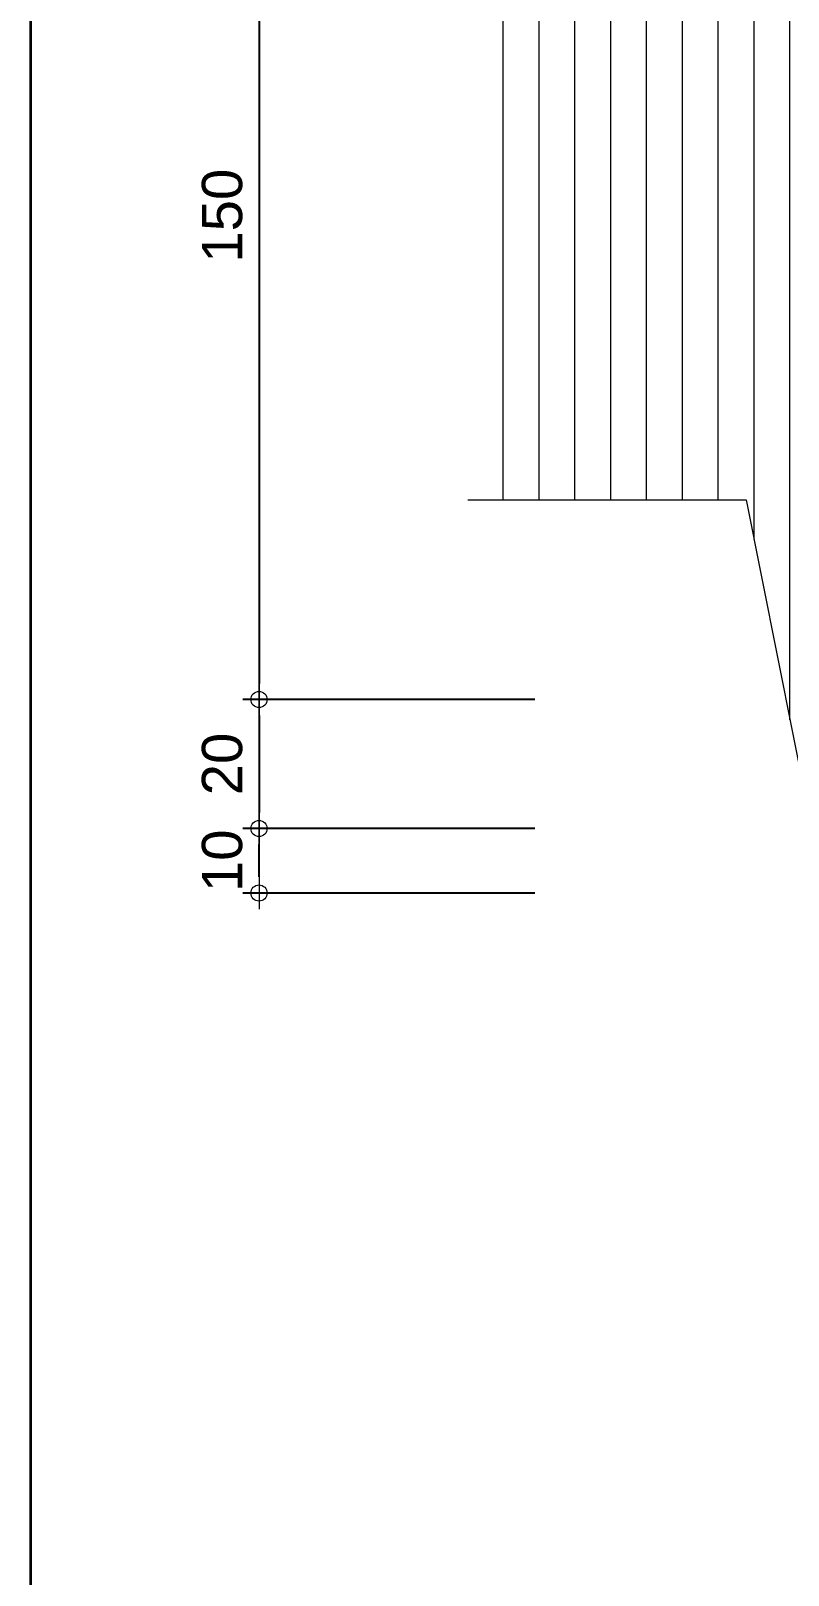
# Model space of a CAD drawing. Header units: millimetres. Extents: x -11 to 1625, y -267 to 195.
# Drawn here: x 828.21 to 832.91, y 31.84 to 41.42 of the extents above; entities that cross this region are included whole.
import ezdxf
from ezdxf.enums import TextEntityAlignment as Align

# ---------------------------------------------------------------- set-up
doc = ezdxf.new("R2010")
doc.units = ezdxf.units.MM
for name, color, linetype, lineweight in [('ARSIR WARNA', 43, 'Continuous', 0), ('dinding', 5, 'Continuous', 15), ('GRS KOP', 1, 'Continuous', 35), ('kop', 7, 'Continuous', 20), ('u', 6, 'Continuous', 20)]:
    doc.layers.add(name, color=color, linetype=linetype, lineweight=lineweight)
doc.styles.add('BARU', font='complex.shx')
doc.styles.get("Standard").update_dxf_attribs({"font": 'ARIALUNI.TTF'})
doc.dimstyles.new('SK-25', dxfattribs={"dimtxt": 0.25, "dimasz": 0.1, "dimexe": 0.1, "dimexo": 0, "dimgap": 0.1, "dimtad": 1, "dimdec": 0, "dimlfac": 25, "dimzin": 12, "dimdsep": 46, "dimtxsty": 'Standard', "dimblk": 'BULAT', "dimcen": 0.1, "dimclrd": 256, "dimadec": 0, "dimazin": 3, "dimtfac": 1, "dimtdec": 0, "dimtofl": 0, "dimtmove": 0, "dimatfit": 3, "dimldrblk": 'BULAT', "dimfxl": 0, "dimtolj": 1, "dimtzin": 0, "dimarcsym": 0})

# ---------------------------------------------------------------- blocks, each defined once
blk = doc.blocks.new('BULAT')
for p, q in [((0, -1), (0, 1)), ((-1, 0), (1, 0))]:
    blk.add_line(p, q)
blk.add_circle((0, 0), 0.5)
blk = doc.blocks.new('*D874')
at = {"layer": 'Defpoints', "color": 0}
for p in [(831.3409, 43.2793), (829.6296, 37.2747), (831.3409, 37.2747)]:
    blk.add_point(p, dxfattribs=at)
at = {"layer": 'u', "color": 0, "lineweight": -2}
for p, q in [((831.3409, 43.2793), (829.5296, 43.2793)), ((831.3409, 37.2747), (829.5296, 37.2747))]:
    blk.add_line(p, q, dxfattribs=at)
at = {"layer": 'u', "lineweight": -2}
blk.add_line((829.6296, 43.1793), (829.6296, 37.3747), dxfattribs=at)
at = {"layer": 'u', "lineweight": -2, "xscale": 0.1, "yscale": 0.1, "zscale": 0.1}
for p, rotation in [((829.6296, 43.2793), 90), ((829.6296, 37.2747), 270)]:
    blk.add_blockref('BULAT', p, dxfattribs=dict(at, rotation=rotation))
at = {"layer": 'u', "color": 0, "insert": (829.4019, 40.277), "char_height": 0.25, "attachment_point": 5, "rotation": 90}
blk.add_mtext('\\A1;150', dxfattribs=at)
blk = doc.blocks.new('*D875')
at = {"layer": 'Defpoints', "color": 0}
for p in [(831.3409, 37.2747), (829.6296, 36.4741), (831.3409, 36.4741)]:
    blk.add_point(p, dxfattribs=at)
at = {"layer": 'u', "color": 0, "lineweight": -2}
for p, q in [((831.3409, 37.2747), (829.5296, 37.2747)), ((831.3409, 36.4741), (829.5296, 36.4741))]:
    blk.add_line(p, q, dxfattribs=at)
at = {"layer": 'u', "lineweight": -2}
blk.add_line((829.6296, 37.1747), (829.6296, 36.5741), dxfattribs=at)
at = {"layer": 'u', "lineweight": -2, "xscale": 0.1, "yscale": 0.1, "zscale": 0.1}
for p, rotation in [((829.6296, 37.2747), 90), ((829.6296, 36.4741), 270)]:
    blk.add_blockref('BULAT', p, dxfattribs=dict(at, rotation=rotation))
at = {"layer": 'u', "color": 0, "insert": (829.4019, 36.8744), "char_height": 0.25, "attachment_point": 5, "rotation": 90}
blk.add_mtext('\\A1;20', dxfattribs=at)
blk = doc.blocks.new('*D857')
at = {"layer": 'Defpoints', "color": 0}
for p in [(829.6296, 36.4741), (830.642, 36.4741), (831.3409, 36.0738)]:
    blk.add_point(p, dxfattribs=at)
at = {"layer": 'u', "color": 0, "lineweight": -2}
for p, q in [((830.642, 36.4741), (829.5296, 36.4741)), ((831.3409, 36.0738), (829.5296, 36.0738))]:
    blk.add_line(p, q, dxfattribs=at)
at = {"layer": 'u', "lineweight": -2}
blk.add_line((829.6296, 36.1738), (829.6296, 36.3741), dxfattribs=at)
at = {"layer": 'u', "lineweight": -2, "xscale": 0.1, "yscale": 0.1, "zscale": 0.1}
for p, rotation in [((829.6296, 36.4741), 90), ((829.6296, 36.0738), 270)]:
    blk.add_blockref('BULAT', p, dxfattribs=dict(at, rotation=rotation))
at = {"layer": 'u', "color": 0, "insert": (829.4019, 36.274), "char_height": 0.25, "attachment_point": 5, "rotation": 90}
blk.add_mtext('\\A1;10', dxfattribs=at)
blk = doc.blocks.new('kop')
at = {"layer": 'GRS KOP'}
blk.add_lwpolyline([(1, 54), (83, 54), (83, 1), (1, 1)], close=True, dxfattribs=at)
at = {"layer": 'kop', "style": 'BARU', "flags": 4}
for p, height in [((73.8, 5.4), 0.35), ((80.3035, 5.3816), 0.25), ((73.8, 4.9), 0.35), ((80.3035, 4.8816), 0.25), ((73.8, 4.4), 0.35), ((80.3035, 4.3816), 0.25)]:
    blk.add_attdef('-', p, '', height=height, dxfattribs=at)
at = {"layer": 'kop', "flags": 4}
for tag, p in [('AR-00', (78.057, 2.6477)), ('00', (81.2375, 2.6471))]:
    blk.add_attdef(tag, text='', height=0.35, dxfattribs=at).set_placement(p, align=Align.MIDDLE)

msp = doc.modelspace()

# ---------------------------------------------------------------- hatches: boundary and pattern name
at = {"layer": 'ARSIR WARNA'}
h = msp.add_hatch(dxfattribs=at)
h.set_pattern_fill('LINE', color=15, scale=0.070053, angle=90, style=0)
h.set_pattern_definition([(90, (822.91511, 107.00363), (0.222418, 1e-17), [])])
h.paths.add_polyline_path([(834.3387996, 37.2747279), (833.5381949, 37.2747279), (833.5381949, 36.4741232), (833.0582967, 36.4741232), (832.652552, 38.5146909), (830.9253952, 38.5146909), (830.9253952, 41.7592634), (835.2357066, 41.7592634)])

# ---------------------------------------------------------------- linework, layer by layer
at = {"layer": 'dinding'}
msp.add_lwpolyline([(830.9253952, 38.5146909), (832.652552, 38.5146909), (833.1378925, 36.0738209)], dxfattribs=at)

# ---------------------------------------------------------------- block references
at = {"layer": 'kop'}
msp.add_blockref('kop', (827.2141618, 8), dxfattribs=at)

# ---------------------------------------------------------------- dimensions: what is measured, and where the dimension line sits
at = {"layer": 'u'}
for base, p1, p2, picture, middle in [((829.6295977, 37.2747279), (831.3408801, 43.2792633), (831.3408801, 37.2747279), '*D874', (829.4018692, 40.2769956)), ((829.6295977, 36.4741232), (831.3408801, 37.2747279), (831.3408801, 36.4741232), '*D875', (829.4018692, 36.8744256))]:
    dim = msp.add_linear_dim(base=base, p1=p1, p2=p2, angle=90, dimstyle='SK-25', dxfattribs=at)
    dim.commit()
    dim.dimension.update_dxf_attribs({"geometry": picture, "text_midpoint": middle})
dim = msp.add_linear_dim(base=(829.6295977, 36.4741232), p1=(831.3408801, 36.0738209), p2=(830.6419954, 36.4741232), angle=270, dimstyle='SK-25', dxfattribs=at)
dim.commit()
dim.dimension.update_dxf_attribs({"geometry": '*D857', "text_midpoint": (829.6295977, 36.2739721), "dimtype": 160})

doc.saveas('drawing.dxf')
